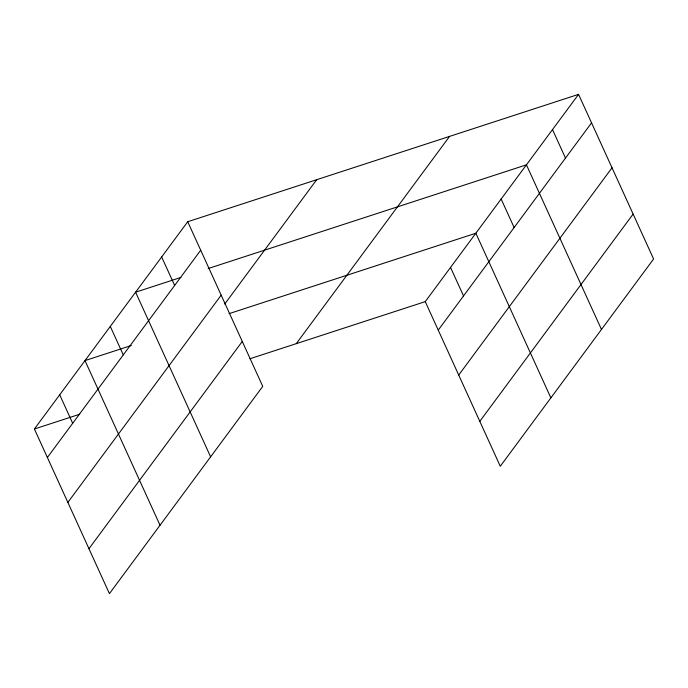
<?xml version="1.0" encoding="UTF-8"?>
<svg xmlns="http://www.w3.org/2000/svg" width="688" height="688" viewBox="0 0 688 688"><rect width="100%" height="100%" fill="white"/><g stroke="black" fill="none" stroke-linecap="round" stroke-linejoin="round"><path stroke-width="1.03" d="M187.721 221.734L262.747 386.372L109.435 593.641L34.4 429.002L187.721 221.734L578.565 94.359L653.6 258.998L500.279 466.266L425.253 301.628L578.565 94.359M47.386 457.494L200.707 250.226M67.863 502.421L221.183 295.152M224.727 304.036L316.695 179.697M88.958 548.714L242.271 341.446M296.27 343.656L449.591 136.387M438.239 330.128L591.551 122.851M458.715 375.055L612.028 167.786M479.811 421.34L633.123 214.071M180.935 277.427L135.588 292.202L210.623 456.841M208.137 268.561L526.44 164.828L601.475 329.475M131.348 345.496L84.994 360.598L160.029 525.245M229.078 313.651L475.847 233.232L550.873 397.87M34.4 429.002L79.748 414.219M249.959 358.749L425.253 301.628M552.507 129.593L565.493 158.094M501.139 199.03L514.125 227.522M450.545 267.426L463.531 295.926M161.654 256.968L174.64 285.46M110.295 326.404L123.281 354.896M59.701 394.8L72.687 423.301"/></g></svg>
